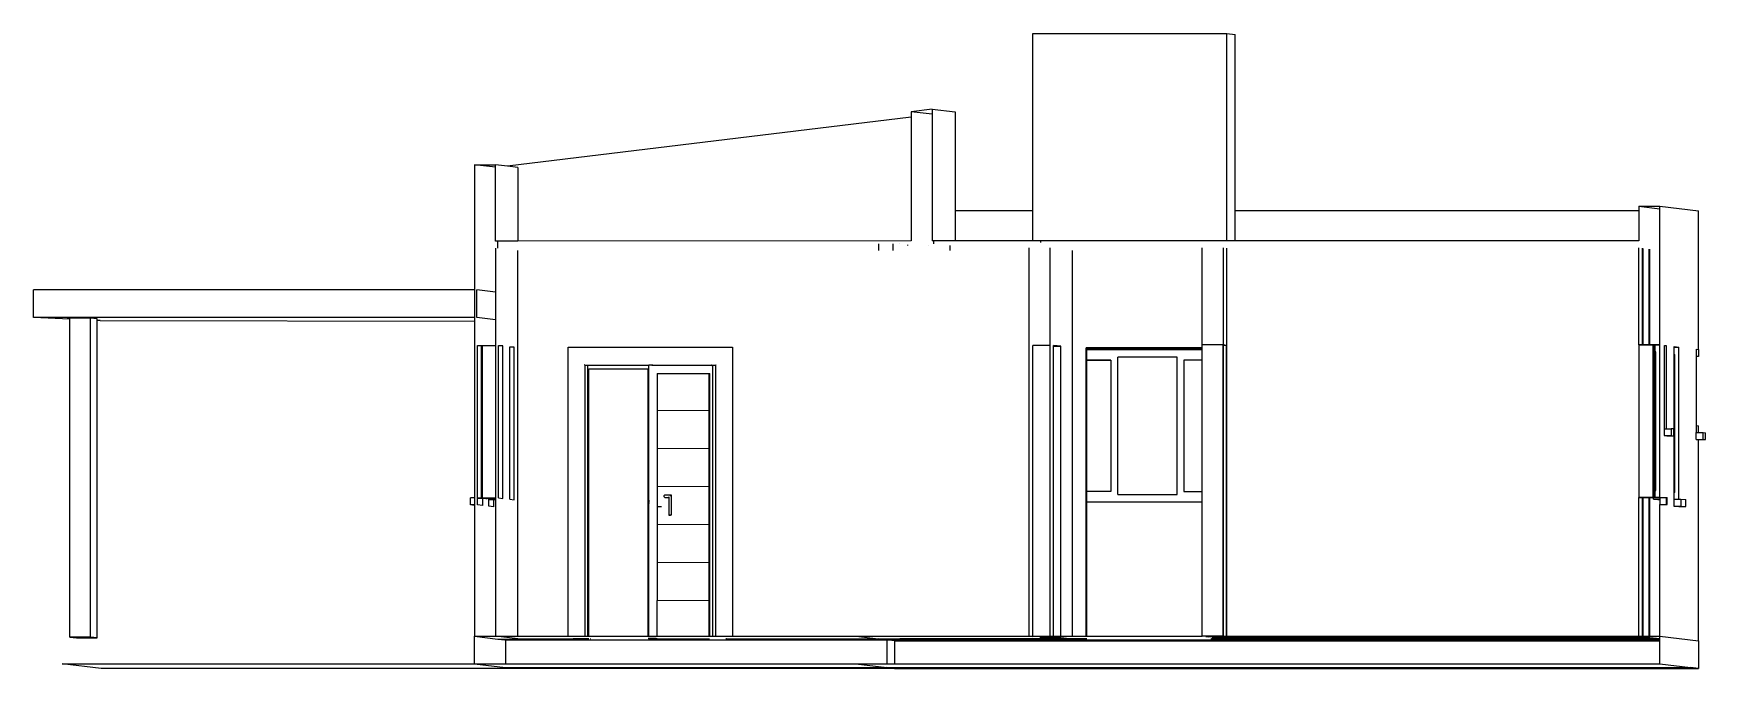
# Model space of a CAD drawing. Header units: centimetres. Extents: x -768 to 438, y -302 to 156.
import ezdxf

# ---------------------------------------------------------------- set-up
doc = ezdxf.new("R2010")
doc.units = ezdxf.units.CM
doc.layers.add('SectionCutEdges', color=7, linetype='Continuous')

msp = doc.modelspace()

# ---------------------------------------------------------------- linework, layer by layer
for p, q in [((-47, 156.1), (92.9, 156.2)), ((-47, 28.2), (-47, 156.1)), ((92.9, 156.2), (98.9, 155.4)), ((92.9, 6.5), (92.9, 156.2)), ((98.9, 28.2), (98.9, 155.4)), ((-119.7, 97.9), (-134.7, 99.6)), ((-119.7, 101.5), (-103, 99.5)), ((-103, 99.5), (-103, 28.2)), ((-134.7, 95.7), (-425.9, 60.4)), ((-434.6, 59.6), (-449.6, 61.4)), ((-425.9, 60.4), (-434.6, 61.4)), ((-418.3, 59.5), (-425.9, 60.4)), ((-418.3, 59.5), (-418.3, 6.4)), ((-47, 28.2), (-103, 28.2)), ((-103, 28.2), (-103, 6.5)), ((-47, 6.5), (-47, 28.2)), ((390.1, 28.2), (98.9, 28.2)), ((98.9, 6.5), (98.9, 28.2)), ((390.1, 31.5), (405.1, 29.7)), ((405.1, 31.5), (433.1, 28.2)), ((433.1, -71.8), (433.1, 28.2)), ((-432.9, 1.2), (-432.9, 6.2)), ((-158, -0.5), (-158, 4.5)), ((-147.8, -0.5), (-147.8, 4.5)), ((-143, 4.5), (-143, 4.5)), ((-137.4, 3.8), (-137.4, 3.2)), ((-122, 3.2), (-122, 3.2)), ((-118.4, 4.5), (-118.4, 6.3)), ((-106.7, -0.5), (-106.7, 3.2)), ((-41.1, 5.4), (-41.1, 6.1)), ((92.9, -278.5), (92.9, 1.2)), ((392.8, -68.5), (392.8, 1.2)), ((393.2, -68.5), (393.2, 1.1)), ((397.6, -68.5), (397.6, 0.6)), ((398, -68.5), (398, 0.6)), ((-418.3, -278.6), (-418.3, -0.5)), ((-18.5, -278.5), (-18.5, -0.5)), ((-449.6, -28.8), (-767.8, -28.8)), ((-767.8, -48.8), (-767.8, -28.8)), ((-434.6, -30.4), (-447.9, -28.8)), ((-447.9, -48.8), (-447.9, -28.8)), ((-741.6, -50), (-767.8, -48.8)), ((-745.3, -48.8), (-767.8, -48.8)), ((-741.6, -49.2), (-745.3, -48.8)), ((-730.3, -48.8), (-745.3, -48.8)), ((-726.6, -49.2), (-741.6, -49.2)), ((-741.6, -50), (-741.6, -49.2)), ((-741.6, -279.2), (-741.6, -50)), ((-449.6, -48.8), (-730.3, -48.8)), ((-726.6, -49.2), (-730.3, -48.8)), ((-721.7, -49.8), (-726.6, -49.2)), ((-726.6, -279.2), (-726.6, -49.2)), ((-721.7, -50.9), (-721.7, -49.8)), ((-719.7, -50.9), (-721.7, -50.9)), ((-721.7, -279.8), (-721.7, -50.9)), ((-719.7, -50.9), (-449.6, -51.3)), ((-434.6, -50.4), (-447.9, -48.8)), ((-447.4, -178.8), (-447.4, -68.8)), ((-447.4, -68.8), (-444.9, -68.8)), ((-444.9, -68.8), (-443.9, -68.8)), ((-444.9, -68.8), (-444.9, -178.8)), ((-443.9, -178.8), (-443.9, -68.8)), ((-443.9, -68.8), (-434.6, -68.8)), ((-432.4, -68.8), (-429.2, -69.2)), ((-432.4, -69.2), (-432.4, -68.8)), ((-429.2, -69.2), (-432.4, -69.2)), ((-432.4, -178.8), (-432.4, -69.2)), ((-429.2, -179.2), (-429.2, -69.2)), ((-424.3, -69.8), (-421, -70.2)), ((-424.3, -70.2), (-424.3, -69.8)), ((-421, -70.2), (-424.3, -70.2)), ((-424.3, -179.8), (-424.3, -70.2)), ((-421, -180.2), (-421, -70.2)), ((-382.1, -278.6), (-382.1, -70)), ((-382.1, -70), (-263.7, -70)), ((-263.7, -70), (-263.7, -278.6)), ((-263.7, -70), (-263.7, -70)), ((-263.7, -70), (-263.7, -278.6)), ((-34.7, -68.9), (-47, -68.9)), ((-47, -278.5), (-47, -68.9)), ((-26.9, -69.5), (-32, -68.9)), ((-32, -69.5), (-32, -68.9)), ((-32, -69.5), (-26.9, -69.5)), ((-32, -278.5), (-32, -69.5)), ((-26.9, -278.5), (-26.9, -69.5)), ((-8.5, -278.5), (-8.5, -70.5)), ((-8.5, -70.5), (75.2, -70.5)), ((-8.1, -70.5), (-8.5, -70.5)), ((75.2, -70.5), (-8.1, -70.5)), ((-8.1, -71.8), (-8.1, -70.5)), ((-8.1, -71.8), (75.2, -71.8)), ((75.2, -71.8), (-8.1, -71.8)), ((-8.1, -71.8), (-8.1, -71.8)), ((-8.1, -79.5), (-8.1, -71.8)), ((90.2, -68.5), (75.2, -68.5)), ((92.7, -68.8), (90.2, -68.5)), ((92.7, -68.8), (90.2, -68.8)), ((90.2, -278.5), (90.2, -68.8)), ((92.7, -278.5), (92.7, -68.8)), ((390.2, -68.5), (390.1, -68.5)), ((390.2, -178.5), (390.2, -68.5)), ((400.4, -68.5), (390.2, -68.5)), ((400.6, -68.5), (400.4, -68.5)), ((401.4, -68.5), (400.6, -68.5)), ((400.6, -68.5), (400.6, -76.1)), ((401.4, -68.5), (401.6, -68.5)), ((401.6, -68.5), (401.6, -72.9)), ((405.2, -68.5), (401.6, -68.5)), ((405.1, -68.5), (405.2, -68.5)), ((405.2, -178.5), (405.2, -68.5)), ((408.5, -68.9), (410.1, -69.1)), ((408.5, -69.1), (408.5, -68.9)), ((410.1, -69.1), (408.5, -69.1)), ((408.5, -128.9), (408.5, -69.1)), ((410.1, -128.9), (410.1, -69.1)), ((415.5, -69.7), (418.8, -70.1)), ((415.5, -70.1), (415.5, -69.7)), ((415.5, -70.1), (418.8, -70.1)), ((415.5, -75.1), (415.5, -70.1)), ((418.8, -179.7), (418.8, -70.1)), ((431.6, -71.6), (433.1, -71.8)), ((431.6, -76.6), (431.6, -71.6)), ((433.1, -71.8), (433.1, -76.8)), ((-370.2, -82.9), (-370.3, -82.8)), ((-370.1, -83), (-370.2, -82.9)), ((-370.1, -83), (-370.1, -83)), ((-370, -83.1), (-370.1, -83)), ((-370, -83.1), (-370, -83.1)), ((-370, -83.1), (-370, -83.1)), ((-370, -83.1), (-370, -83.1)), ((-370, -83.1), (-369.8, -83.2)), ((-369.8, -278.6), (-369.8, -83.2)), ((-369.8, -83.2), (-323.9, -83.2)), ((-368.2, -83.2), (-368.2, -278.6)), ((-321.7, -83.1), (-323.9, -83.1)), ((-323.9, -83.2), (-323.9, -83.1)), ((-323.9, -85.8), (-323.9, -83.2)), ((-321.5, -83.1), (-321.7, -83.1)), ((-321.7, -83.1), (-298.1, -83.2)), ((-321.4, -83.1), (-321.5, -83.1)), ((-321.2, -83.2), (-321.4, -83.1)), ((-321, -83.2), (-321.2, -83.2)), ((-320.9, -83.3), (-321, -83.2)), ((-298.1, -83.2), (-275.8, -83.2)), ((-298.1, -83.2), (-278.7, -83.2)), ((-278.5, -83.2), (-278.7, -83.2)), ((-278.4, -83.3), (-278.5, -83.2)), ((-278.3, -83.3), (-278.4, -83.3)), ((-278.2, -83.4), (-278.3, -83.3)), ((-278.1, -83.5), (-278.2, -83.4)), ((-278, -83.6), (-278.1, -83.5)), ((-278, -83.8), (-278, -83.6)), ((-278, -83.9), (-278, -83.8)), ((-278, -83.9), (-278, -278.6)), ((-275.8, -83.1), (-275.7, -83.1)), ((-275.8, -83.1), (-275.8, -83.1)), ((-275.8, -83.1), (-275.8, -83.2)), ((-275.8, -83.2), (-275.8, -278.6)), ((-275.7, -83), (-275.6, -83)), ((-275.7, -83.1), (-275.7, -83)), ((-275.7, -83.1), (-275.7, -83.1)), ((-275.6, -83), (-275.5, -82.9)), ((-275.5, -82.9), (-275.4, -82.8)), ((-8.1, -79.5), (9.3, -79.5)), ((9.3, -79.5), (-8.1, -79.5)), ((-8.1, -174.2), (-8.1, -79.5)), ((-8.1, -79.5), (-8.1, -79.5)), ((9.3, -79.5), (9.3, -79.5)), ((9.3, -79.5), (9.3, -79.5)), ((9.3, -79.5), (9.3, -79.5)), ((9.3, -79.5), (9.3, -174.2)), ((9.3, -79.5), (9.3, -79.5)), ((57, -77.4), (14.4, -77.4)), ((14.4, -176.3), (14.4, -77.4)), ((57, -176.3), (57, -77.4)), ((75.2, -79.5), (62, -79.5)), ((62, -79.5), (62, -174.2)), ((400.5, -74.1), (401.4, -73)), ((400.5, -170.9), (400.5, -76.1)), ((400.6, -76.1), (401.4, -76.1)), ((401.4, -72.9), (401.5, -72.9)), ((401.5, -76.1), (401.4, -76.1)), ((401.6, -72.9), (401.5, -72.9)), ((401.5, -73), (401.5, -76)), ((401.5, -76.1), (402.2, -75.3)), ((401.5, -76.1), (401.5, -170.9)), ((402.2, -73.7), (401.6, -72.9)), ((402.1, -73.7), (402.2, -73.7)), ((402.2, -75.3), (402.1, -75.3)), ((402.2, -73.7), (402.2, -173.3)), ((402.2, -171.7), (402.2, -75.3)), ((415.8, -75.3), (415.5, -75.1)), ((415.5, -75.3), (415.5, -75.1)), ((415.5, -75.3), (415.8, -75.3)), ((415.5, -76.9), (415.5, -75.3)), ((415.5, -77.1), (415.7, -76.9)), ((415.7, -76.9), (415.5, -76.9)), ((415.5, -77.1), (415.5, -76.9)), ((415.5, -173.1), (415.5, -77.1)), ((415.7, -173.3), (415.7, -76.9)), ((415.8, -75.3), (415.8, -174.9)), ((433.1, -76.8), (431.6, -76.6)), ((431.6, -76.8), (431.6, -76.6)), ((433.1, -76.8), (431.6, -76.8)), ((431.6, -126.6), (431.6, -76.8)), ((-367.3, -278.6), (-367.3, -85.8)), ((-367.3, -85.8), (-324.2, -85.8)), ((-367.3, -85.8), (-367.1, -85.8)), ((-367.3, -85.8), (-367.3, -85.8)), ((-367.1, -278.6), (-367.1, -85.8)), ((-367.1, -85.8), (-324.3, -85.8)), ((-324.3, -85.8), (-324.4, -85.9)), ((-324.4, -85.9), (-324.4, -86)), ((-324.4, -85.9), (-324.4, -85.9)), ((-324.4, -85.9), (-324.4, -85.9)), ((-324.4, -86), (-324.4, -86.1)), ((-324.4, -86), (-324.4, -86)), ((-324.4, -86.1), (-324.4, -86.1)), ((-324.4, -278.6), (-324.4, -86.1)), ((-324.2, -85.8), (-324.3, -85.8)), ((-324.3, -85.8), (-324.3, -85.8)), ((-324.3, -85.8), (-324.3, -85.8)), ((-324.1, -85.8), (-324.2, -85.8)), ((-323.9, -85.8), (-324.1, -85.8)), ((-323.9, -176.1), (-323.9, -85.8)), ((-318, -89), (-280.4, -89.2)), ((-318, -89), (-318, -115.9)), ((-280.4, -116.1), (-280.4, -89.2)), ((-280.4, -89.2), (-280, -89.2)), ((-280, -278.6), (-280, -89.2)), ((-280.4, -116.1), (-318, -115.9)), ((-318, -115.9), (-318, -143.3)), ((-280.4, -143.5), (-280.4, -116.1)), ((408.4, -128.9), (408.4, -133.9)), ((408.4, -128.9), (408.5, -128.9)), ((408.5, -128.9), (410.1, -128.9)), ((410.1, -128.9), (413.4, -128.9)), ((415.3, -129.1), (413.4, -128.9)), ((413.4, -128.9), (413.4, -133.9)), ((415.3, -134.1), (415.3, -129.1)), ((431.4, -136.6), (431.4, -131.6)), ((431.4, -131.6), (431.6, -131.6)), ((431.6, -131.6), (431.6, -126.6)), ((431.6, -126.6), (433.1, -126.8)), ((431.6, -131.6), (431.6, -126.6)), ((431.6, -126.6), (431.6, -126.6)), ((431.6, -131.6), (431.6, -131.6)), ((431.6, -131.6), (433.1, -131.6)), ((433.1, -131.6), (433.1, -126.8)), ((433.1, -131.6), (436.4, -131.6)), ((436.4, -131.6), (438.2, -131.8)), ((436.4, -136.6), (436.4, -131.6)), ((438.2, -136.8), (438.2, -131.8)), ((-280.4, -143.5), (-318, -143.3)), ((-318, -143.3), (-318, -170.7)), ((-280.4, -170.9), (-280.4, -143.5)), ((408.4, -133.9), (410.3, -134.1)), ((408.4, -133.9), (413.4, -133.9)), ((410.3, -134.1), (415.3, -134.1)), ((413.4, -133.9), (415.3, -134.1)), ((431.4, -136.6), (433.1, -136.8)), ((431.4, -136.6), (436.4, -136.6)), ((433.1, -136.8), (433.2, -136.8)), ((433.2, -136.8), (433.1, -136.8)), ((433.1, -281.8), (433.1, -136.8)), ((433.1, -136.8), (433.1, -136.8)), ((433.2, -136.8), (438.2, -136.8)), ((436.4, -136.6), (438.2, -136.8)), ((-449.6, -178.8), (-452.6, -178.8)), ((-452.6, -183.8), (-452.6, -178.8)), ((-447.4, -178.8), (-447.6, -178.8)), ((-447.6, -179.2), (-447.6, -178.8)), ((-444, -179.2), (-447.6, -179.2)), ((-447.6, -183.8), (-447.6, -179.2)), ((-447.4, -178.8), (-444.9, -178.8)), ((-444.9, -178.8), (-443.7, -179)), ((-444.9, -178.8), (-443.9, -178.8)), ((-444.2, -179.2), (-444, -179.2)), ((-441.6, -179.2), (-444.2, -179.2)), ((-444, -179.2), (-444, -184.2)), ((-442.7, -179), (-443.9, -178.8)), ((-443.9, -178.8), (-434.6, -178.8)), ((-442.7, -179), (-443.7, -179)), ((-443.7, -179), (-442.8, -179.1)), ((-441.6, -179.2), (-442.8, -179.1)), ((-442.8, -179.1), (-441.8, -179.1)), ((-442.7, -179), (-441.8, -179.1)), ((-442.7, -179), (-442.7, -179)), ((-440.6, -179.2), (-441.8, -179.1)), ((-441.6, -179.2), (-440.6, -179.2)), ((-439.3, -179.2), (-440.6, -179.2)), ((-439.3, -179.8), (-439.4, -179.8)), ((-439.4, -180.2), (-439.4, -179.8)), ((-435.9, -180.2), (-439.4, -180.2)), ((-439.4, -184.8), (-439.4, -180.2)), ((-439.3, -179.8), (-439.3, -179.2)), ((-436.7, -179.2), (-439.3, -179.2)), ((-439.3, -179.8), (-436.7, -179.8)), ((-436.7, -179.2), (-436.7, -179.8)), ((-435.7, -179.2), (-436.7, -179.2)), ((-436.7, -179.8), (-435.5, -179.9)), ((-436.7, -179.8), (-435.7, -179.8)), ((-436, -180.2), (-435.9, -180.2)), ((-434.6, -180.2), (-436, -180.2)), ((-435.9, -180.2), (-435.9, -185.2)), ((-435.7, -179.8), (-435.7, -179.2)), ((-434.6, -179.2), (-435.7, -179.2)), ((-434.6, -179.9), (-435.7, -179.8)), ((-435.7, -179.8), (-434.6, -179.8)), ((-435.5, -179.9), (-434.6, -179.9)), ((-435.5, -179.9), (-434.6, -180)), ((-434.6, -180), (-434.6, -180)), ((-434.6, -180), (-434.6, -180)), ((-432.4, -178.8), (-429.2, -179.2)), ((-424.3, -179.8), (-421, -180.2)), ((-324.2, -176.2), (-324.3, -176.3)), ((-324.3, -176.3), (-324.3, -176.4)), ((-324.3, -176.4), (-324.3, -176.5)), ((-324.3, -176.5), (-324.3, -176.6)), ((-324.3, -176.6), (-324.3, -176.7)), ((-324.3, -176.7), (-324.2, -176.8)), ((-324.1, -176.1), (-324.2, -176.2)), ((-324.2, -176.2), (-324.2, -176.2)), ((-324.2, -176.8), (-324.2, -176.8)), ((-324.2, -176.8), (-324.1, -176.9)), ((-324, -176.1), (-324.1, -176.1)), ((-324.1, -176.9), (-324, -176.9)), ((-324, -180.6), (-324.1, -180.7)), ((-324.1, -180.7), (-324.1, -180.8)), ((-324.1, -180.8), (-324.1, -180.9)), ((-323.9, -176.1), (-324, -176.1)), ((-323.9, -176.1), (-324, -176.1)), ((-324, -176.9), (-323.9, -176.9)), ((-323.9, -176.9), (-324, -176.9)), ((-324, -180.5), (-324, -180.6)), ((-323.9, -180.5), (-324, -180.5)), ((-323.9, -176.1), (-323.9, -176.1)), ((-323.9, -176.9), (-323.9, -176.1)), ((-323.9, -176.1), (-323.9, -176.1)), ((-323.9, -176.9), (-323.9, -176.9)), ((-323.9, -180.5), (-323.9, -176.9)), ((-323.9, -176.9), (-323.9, -176.9)), ((-323.9, -180.5), (-323.9, -180.5)), ((-323.9, -181.2), (-323.9, -180.5)), ((-280.4, -170.9), (-318, -170.7)), ((-318, -170.7), (-318, -198.1)), ((-312.8, -177.2), (-312.7, -177)), ((-312.8, -177.4), (-312.8, -177.2)), ((-312.8, -177.6), (-312.8, -177.4)), ((-312.8, -177.8), (-312.8, -177.6)), ((-312.8, -178.1), (-312.8, -177.8)), ((-312.7, -178.3), (-312.8, -178.1)), ((-312.7, -177), (-312.6, -176.8)), ((-312.6, -178.4), (-312.7, -178.3)), ((-312.6, -176.8), (-312.5, -176.7)), ((-312.5, -178.5), (-312.6, -178.4)), ((-312.5, -176.7), (-312.4, -176.7)), ((-312.5, -178.5), (-312.4, -178.5)), ((-312.4, -176.7), (-307.9, -176.7)), ((-312.4, -178.5), (-309.5, -178.5)), ((-309.5, -178.3), (-309.4, -178.1)), ((-309.5, -178.4), (-309.5, -178.3)), ((-309.5, -178.4), (-309.5, -178.5)), ((-309.5, -178.5), (-309.5, -191.3)), ((-308.7, -177.1), (-308.4, -177)), ((-308.4, -177), (-308.2, -176.8)), ((-308.2, -176.8), (-308.1, -176.7)), ((-308.1, -176.7), (-307.9, -176.7)), ((-307.9, -176.7), (-307.9, -176.8)), ((-307.9, -176.7), (-307.9, -176.7)), ((-307.9, -176.8), (-307.9, -191.3)), ((-280.4, -198.3), (-280.4, -170.9)), ((9.3, -174.2), (-8.1, -174.2)), ((-8.1, -181.8), (-8.1, -174.2)), ((14.4, -176.3), (57, -176.3)), ((62, -174.2), (75.2, -174.2)), ((390.2, -178.5), (390.1, -178.5)), ((392.8, -178.5), (390.2, -178.5)), ((392.8, -278.5), (392.8, -178.5)), ((393.2, -178.5), (392.8, -178.5)), ((393.2, -278.5), (393.2, -178.5)), ((397.6, -178.5), (393.2, -178.5)), ((397.6, -278.5), (397.6, -178.5)), ((398, -178.5), (397.6, -178.5)), ((398, -278.5), (398, -178.5)), ((400.6, -178.5), (398, -178.5)), ((400.4, -178.5), (400.6, -178.5)), ((400.5, -172.9), (401.4, -174)), ((400.6, -170.9), (400.6, -178.5)), ((400.6, -170.9), (401.4, -170.9)), ((400.6, -179.7), (400.6, -178.5)), ((401.6, -178.5), (400.6, -178.5)), ((400.6, -179.7), (405.4, -179.7)), ((403.8, -180.1), (400.6, -179.7)), ((401.5, -170.9), (401.4, -170.9)), ((401.5, -174.1), (401.4, -174.1)), ((401.6, -178.5), (401.4, -178.5)), ((401.5, -170.9), (402.2, -171.7)), ((401.5, -171), (401.5, -174)), ((401.6, -174.1), (401.5, -174.1)), ((402.2, -173.3), (401.6, -174.1)), ((401.6, -174.1), (401.6, -178.5)), ((405.2, -178.5), (401.6, -178.5)), ((402.1, -171.7), (402.2, -171.7)), ((402.2, -173.3), (402.1, -173.3)), ((403.8, -180.1), (405.4, -180.1)), ((405.2, -178.5), (405.4, -178.5)), ((405.4, -178.5), (410.1, -178.5)), ((405.4, -179.7), (405.4, -178.5)), ((405.4, -180.1), (405.4, -179.7)), ((405.4, -183.5), (405.4, -180.1)), ((410.1, -178.5), (410.4, -178.5)), ((410.4, -183.5), (410.4, -178.5)), ((415.4, -179.7), (415.4, -184.7)), ((415.4, -179.7), (415.5, -179.7)), ((415.5, -173.1), (415.7, -173.3)), ((415.5, -173.3), (415.5, -173.1)), ((415.5, -173.3), (415.7, -173.3)), ((415.5, -174.9), (415.5, -173.3)), ((415.8, -174.9), (415.5, -175.2)), ((415.8, -174.9), (415.5, -174.9)), ((415.5, -175.2), (415.5, -174.9)), ((415.5, -179.7), (415.5, -175.2)), ((415.5, -179.7), (418.8, -179.7)), ((418.8, -179.7), (420.4, -179.7)), ((420.4, -179.7), (420.4, -184.7)), ((420.4, -179.7), (423.9, -180.1)), ((423.9, -185.1), (423.9, -180.1)), ((-449.6, -183.8), (-452.6, -183.8)), ((-449.6, -184.2), (-452.6, -183.8)), ((-444, -184.2), (-447.6, -183.8)), ((-435.9, -185.2), (-439.4, -184.8)), ((-324.1, -180.9), (-324, -181)), ((-324, -181.6), (-324.1, -181.7)), ((-324.1, -181.7), (-324.1, -181.8)), ((-324.1, -181.8), (-324.1, -181.9)), ((-324.1, -181.9), (-324, -182)), ((-324, -182.5), (-324.1, -182.6)), ((-324.1, -182.6), (-324.1, -182.7)), ((-324.1, -182.7), (-324.1, -182.8)), ((-324.1, -182.8), (-324, -182.9)), ((-324, -181), (-324, -181.1)), ((-324, -181.1), (-323.9, -181.2)), ((-323.9, -181.4), (-324, -181.5)), ((-324, -181.5), (-324, -181.6)), ((-324, -182), (-323.9, -182.1)), ((-324, -182), (-324, -182)), ((-324, -182.4), (-324, -182.5)), ((-323.9, -182.4), (-324, -182.4)), ((-324, -182.9), (-324, -183)), ((-324, -183), (-323.9, -183.1)), ((-323.9, -181.2), (-323.9, -181.2)), ((-323.9, -181.4), (-323.9, -181.2)), ((-323.9, -181.4), (-323.9, -181.4)), ((-323.9, -182.1), (-323.9, -181.4)), ((-323.9, -182.1), (-323.9, -182.1)), ((-323.9, -182.4), (-323.9, -182.1)), ((-323.9, -182.4), (-323.9, -182.4)), ((-323.9, -183.1), (-323.9, -182.4)), ((-323.9, -183.1), (-323.9, -183.1)), ((-323.9, -278.6), (-323.9, -183.1)), ((-317.2, -185), (-314.9, -185)), ((-309.5, -191.3), (-309.5, -191.3)), ((-309.5, -191.3), (-309.4, -191.3)), ((-309.5, -191.3), (-309.5, -191.3)), ((-309.4, -191.3), (-309.4, -191.3)), ((-309.4, -191.3), (-309.3, -191.3)), ((-309.3, -191.3), (-309.2, -191.3)), ((-309.3, -191.3), (-309.3, -191.3)), ((-309.2, -191.3), (-309.1, -191.3)), ((-309.1, -191.3), (-309, -191.3)), ((-309, -191.3), (-308.9, -191.3)), ((-308.7, -191.3), (-308.9, -191.3)), ((-308.5, -191.3), (-308.7, -191.3)), ((-308.7, -191.3), (-308.7, -191.3)), ((-308.4, -191.3), (-308.5, -191.3)), ((-308.4, -191.3), (-308.3, -191.3)), ((-308.3, -191.3), (-308.2, -191.3)), ((-308.2, -191.3), (-308.1, -191.3)), ((-308, -191.3), (-308.1, -191.3)), ((-308.1, -191.3), (-308.1, -191.3)), ((-307.9, -191.3), (-308, -191.3)), ((-307.9, -191.3), (-307.9, -191.3)), ((-307.9, -191.3), (-307.9, -191.3)), ((-307.9, -191.3), (-307.9, -191.3)), ((75.2, -181.8), (-8.1, -181.8)), ((-8.1, -278.5), (-8.1, -181.8)), ((75.2, -278.5), (75.2, -181.8)), ((405.1, -183.5), (405.4, -183.5)), ((405.4, -183.5), (410.4, -183.5)), ((410.1, -183.5), (410.4, -183.5)), ((415.4, -184.7), (420.4, -184.7)), ((415.4, -184.7), (418.9, -185.1)), ((418.9, -185.1), (423.9, -185.1)), ((420.4, -184.7), (423.9, -185.1)), ((-280.4, -198.3), (-318, -198.1)), ((-318, -198.1), (-318, -225.5)), ((-280.4, -225.7), (-280.4, -198.3)), ((-280.4, -225.7), (-318, -225.5)), ((-318, -225.5), (-318, -252.9)), ((-280.4, -253.1), (-280.4, -225.7)), ((-280.4, -253.1), (-318, -252.9)), ((-318, -278.6), (-318, -252.9)), ((-280.4, -278.6), (-280.4, -253.1)), ((-741.6, -279.2), (-736.7, -279.8)), ((-726.6, -279.2), (-741.6, -279.2)), ((-736.7, -279.8), (-721.7, -279.8)), ((-721.7, -279.8), (-726.6, -279.2)), ((-449.6, -278.6), (-432.9, -280.6)), ((-418.3, -280.5), (-434.6, -278.6)), ((-432.9, -280.6), (-381.6, -280.5)), ((-432.9, -280.6), (-427.7, -281.2)), ((-412.7, -281.2), (-427.7, -281.2)), ((-427.7, -281.2), (-427.3, -281.2)), ((-427.3, -281.2), (-427.3, -298.6)), ((-427.3, -281.2), (-412.3, -281.2)), ((-418.3, -280.5), (-378.3, -280.5)), ((-412.3, -281.2), (-412.7, -281.2)), ((-412.3, -281.2), (-152.4, -281.2)), ((-382.1, -280.5), (-382.1, -280.5)), ((-382.1, -280.5), (-378.4, -280.5)), ((-381.6, -280.5), (-381.6, -280.5)), ((-381.6, -280.5), (-378, -280.5)), ((-378.4, -280.5), (-378.3, -280.5)), ((-370.4, -280.5), (-378.4, -280.5)), ((-378.3, -280.5), (-377.9, -280.5)), ((-378, -280.5), (-377.9, -280.5)), ((-370.1, -280.5), (-377.9, -280.5)), ((-370.1, -280.5), (-370.4, -280.5)), ((-370, -280.5), (-370.1, -280.5)), ((-370.1, -280.5), (-369.6, -280.5)), ((-370, -280.5), (-370, -280.5)), ((-370, -280.5), (-370, -280.5)), ((-370, -280.5), (-370, -280.5)), ((-370, -280.5), (-369.8, -280.5)), ((-367.3, -280.5), (-369.8, -280.5)), ((-369.6, -280.5), (-369.5, -280.5)), ((-369.6, -280.5), (-369.6, -280.5)), ((-369.5, -280.5), (-369.5, -280.5)), ((-369.5, -280.5), (-369.5, -280.5)), ((-367.1, -280.5), (-369.5, -280.5)), ((-367.3, -280.5), (-367.1, -280.5)), ((-365.8, -280.4), (-365.9, -280.4)), ((-324.4, -280.3), (-324.4, -280.3)), ((-324.4, -280.3), (-324.4, -280.3)), ((-324.4, -280.3), (-324.4, -280.3)), ((-324.4, -280.3), (-324.4, -280.3)), ((-324.4, -280.3), (-324.4, -280.3)), ((-324.2, -280.3), (-324.4, -280.3)), ((-322.8, -280.3), (-324.2, -280.3)), ((-324.2, -280.3), (-323.3, -280.3)), ((-323.9, -280.3), (-322.8, -280.3)), ((-321.2, -280.3), (-323.9, -280.3)), ((-323.3, -280.3), (-323.1, -280.3)), ((-323.1, -280.3), (-322.9, -280.3)), ((-322.9, -280.3), (-284.7, -280.5)), ((-318.6, -280.3), (-322.9, -280.3)), ((-320.3, -280.3), (-321.2, -280.3)), ((-320, -280.3), (-320.3, -280.3)), ((-320, -280.3), (-318.6, -280.3)), ((-318.6, -280.3), (-318.4, -280.3)), ((-318.4, -280.3), (-318, -280.3)), ((-318, -280.3), (-280.2, -280.5)), ((-284.7, -280.5), (-280.2, -280.5)), ((-268, -280.5), (-268.4, -280.5)), ((-268.4, -280.5), (-158.4, -280.5)), ((-268, -280.5), (-158, -280.5)), ((-174.7, -278.5), (-158.4, -280.5)), ((-158.4, -280.5), (-33.5, -280.5)), ((-158.4, -280.5), (-158, -280.5)), ((-152.4, -281.2), (-158, -280.5)), ((-152.4, -281.2), (-152.4, -298.5)), ((-152.4, -281.2), (-137.4, -281.2)), ((-146.7, -281.9), (-152.4, -281.2)), ((-146.7, -281.9), (405.1, -281.8)), ((-146.7, -281.9), (-146.7, -298.5)), ((-8.1, -280.5), (-143, -280.5)), ((-143, -280.5), (-137.4, -281.2)), ((-137.4, -281.2), (197.4, -281.2)), ((-137.4, -281.2), (-132.1, -281.8)), ((-132.1, -281.8), (202.7, -281.8)), ((-49.7, -278.5), (-47, -278.9)), ((-32, -278.9), (-47, -278.9)), ((-26.9, -279.5), (-41.9, -279.5)), ((-41.9, -279.5), (-33.5, -280.5)), ((-34.7, -278.5), (-32, -278.9)), ((-26.9, -279.5), (-18.5, -280.5)), ((-18.5, -280.5), (-8.5, -280.5)), ((-8.5, -280.5), (-8.1, -280.5)), ((77.7, -278.8), (80, -279.1)), ((92.7, -278.8), (77.7, -278.8)), ((95, -279.1), (80, -279.1)), ((81.5, -280.5), (81.9, -280.5)), ((81.5, -280.5), (91.5, -280.5)), ((191.9, -280.5), (81.9, -280.5)), ((97.4, -279.4), (82.4, -279.4)), ((82.4, -279.4), (83.4, -279.5)), ((98.4, -279.5), (83.4, -279.5)), ((85.8, -279.8), (91.5, -280.5)), ((100.8, -279.8), (85.8, -279.8)), ((92.9, -278.8), (92.7, -278.8)), ((92.9, -278.8), (392.8, -278.8)), ((95, -279.1), (93.3, -278.9)), ((93.3, -278.9), (393.2, -278.9)), ((97.7, -279.4), (97.4, -279.4)), ((97.7, -279.4), (397.6, -279.4)), ((98.1, -279.5), (398, -279.4)), ((98.4, -279.5), (98.1, -279.5)), ((106.5, -280.5), (100.8, -279.8)), ((106.5, -280.5), (405.1, -280.4)), ((192.1, -280.5), (191.9, -280.5)), ((207.1, -280.5), (192.1, -280.5)), ((204.5, -281.1), (197, -281.1)), ((197.4, -281.2), (197, -281.1)), ((202.7, -281.8), (197.4, -281.2)), ((197.4, -281.2), (212.4, -281.2)), ((209.6, -280.8), (202.1, -280.8)), ((202.1, -280.8), (204.5, -281.1)), ((207.1, -280.5), (206.9, -280.5)), ((206.9, -280.5), (405.1, -280.5)), ((212, -281.1), (209.6, -280.8)), ((222, -281.1), (212, -281.1)), ((217.7, -281.8), (212.4, -281.2)), ((212.4, -281.2), (212.4, -281.2)), ((222.4, -281.2), (212.4, -281.2)), ((405.1, -281.8), (217.7, -281.8)), ((222, -281.1), (222.4, -281.2)), ((222.4, -281.2), (312.4, -281.1)), ((405.1, -281.1), (312, -281.1)), ((312, -281.1), (312.4, -281.1)), ((405.1, -281.1), (312.4, -281.1)), ((390.1, -278.5), (392.8, -278.8)), ((393.2, -278.9), (397.6, -279.4)), ((398, -279.4), (405.1, -280.3)), ((405.1, -278.5), (433.1, -281.8)), ((433.1, -281.8), (433.1, -301.8)), ((-719, -301.9), (-747, -298.6)), ((-449.6, -298.6), (-427.3, -301.2)), ((-427.3, -301.2), (-152.4, -301.2)), ((-174.7, -298.5), (-152.4, -301.2)), ((-152.4, -301.2), (427.4, -301.1)), ((-146.7, -301.9), (-152.4, -301.2)), ((405.1, -298.5), (427.4, -301.1)), ((433.1, -301.8), (427.4, -301.1)), ((-146.7, -301.9), (-719, -301.9)), ((-146.7, -301.9), (433.1, -301.8))]:
    msp.add_line(p, q)
at = {"layer": 'SectionCutEdges'}
for p, q in [((-119.7, 101.5), (-134.7, 99.6)), ((-134.7, 99.6), (-134.7, 95.7)), ((-119.7, 101.5), (-119.7, 97.9)), ((-119.7, 97.9), (-119.7, 6.5)), ((-134.7, 95.7), (-134.7, 6.5)), ((-449.6, 61.4), (-434.6, 61.4)), ((-449.6, 61.4), (-449.6, -28.8)), ((-434.6, 59.6), (-434.6, 61.4)), ((-434.6, 6.4), (-434.6, 59.6)), ((390.1, 31.5), (405.1, 31.5)), ((390.1, 31.5), (390.1, 28.2)), ((390.1, 28.2), (390.1, 6.5)), ((405.1, 29.7), (405.1, 31.5)), ((405.1, -68.5), (405.1, 29.7)), ((-418.3, 6.4), (-434.6, 6.4)), ((-434.6, 1.4), (-434.6, -30.4)), ((-134.7, 6.5), (-418.3, 6.4)), ((-103, 6.5), (-119.7, 6.5)), ((-47, 6.5), (-103, 6.5)), ((-49.7, -278.5), (-49.7, 1.5)), ((92.9, 6.5), (-47, 6.5)), ((-34.7, 1.5), (-34.7, -68.9)), ((75.2, -68.5), (75.2, 1.5)), ((90.2, 1.5), (90.2, -68.5)), ((98.9, 6.5), (92.9, 6.5)), ((390.1, 6.5), (98.9, 6.5)), ((390.1, -68.5), (390.1, 1.5)), ((-449.6, -28.8), (-449.6, -48.8)), ((-434.6, -30.4), (-434.6, -50.4)), ((-449.6, -48.8), (-449.6, -51.3)), ((-449.6, -51.3), (-449.6, -178.8)), ((-434.6, -50.4), (-434.6, -68.8)), ((-434.6, -68.8), (-434.6, -178.8)), ((-34.7, -68.9), (-34.7, -278.5)), ((75.2, -70.5), (75.2, -68.5)), ((75.2, -71.8), (75.2, -70.5)), ((75.2, -70.5), (75.2, -70.5)), ((75.2, -79.5), (75.2, -71.8)), ((75.2, -71.8), (75.2, -71.8)), ((90.2, -68.8), (90.2, -68.5)), ((90.2, -68.8), (90.2, -278.5)), ((390.1, -68.5), (392.8, -68.5)), ((392.8, -68.5), (393.2, -68.5)), ((393.2, -68.5), (397.6, -68.5)), ((397.6, -68.5), (398, -68.5)), ((398, -68.5), (400.4, -68.5)), ((401.4, -68.5), (400.4, -68.5)), ((400.4, -76.1), (400.4, -68.5)), ((400.4, -68.5), (400.4, -68.5)), ((401.4, -72.9), (401.4, -68.5)), ((401.4, -68.5), (401.4, -68.5)), ((401.4, -68.5), (405.1, -68.5)), ((75.2, -174.2), (75.2, -79.5)), ((400.5, -76.1), (400.4, -76.1)), ((400.5, -76.1), (400.6, -76.1)), ((401.4, -76.1), (400.6, -76.1)), ((401.4, -76.1), (401.4, -72.9)), ((401.4, -72.9), (401.5, -73)), ((401.5, -76), (401.4, -76.1)), ((401.4, -170.9), (401.4, -76.1)), ((401.4, -76.1), (401.4, -76.1)), ((401.5, -73), (402.1, -73.7)), ((402.1, -75.3), (401.5, -76)), ((402.1, -73.7), (402.1, -75.3)), ((-449.6, -178.8), (-449.6, -183.8)), ((-434.6, -178.8), (-434.6, -179.2)), ((-434.6, -179.2), (-434.6, -179.8)), ((-434.6, -179.8), (-434.6, -179.9)), ((-434.6, -179.9), (-434.6, -180)), ((-434.6, -179.9), (-434.6, -179.9)), ((-434.6, -180), (-434.6, -180)), ((-434.6, -180), (-434.6, -180.2)), ((-434.6, -180.2), (-434.6, -278.6)), ((75.2, -181.8), (75.2, -174.2)), ((390.1, -278.5), (390.1, -178.5)), ((390.1, -178.5), (390.2, -178.5)), ((390.2, -178.5), (400.4, -178.5)), ((400.4, -170.9), (400.5, -170.9)), ((400.4, -178.5), (400.4, -170.9)), ((400.4, -178.5), (400.6, -178.5)), ((400.5, -170.9), (400.6, -170.9)), ((400.6, -170.9), (401.4, -170.9)), ((400.6, -178.5), (401.4, -178.5)), ((401.4, -174.1), (401.4, -170.9)), ((401.4, -170.9), (401.4, -170.9)), ((401.4, -170.9), (401.5, -171)), ((401.5, -174), (401.4, -174.1)), ((401.4, -178.5), (401.4, -174.1)), ((401.4, -178.5), (401.6, -178.5)), ((401.5, -171), (402.1, -171.7)), ((402.1, -173.3), (401.5, -174)), ((401.6, -178.5), (405.2, -178.5)), ((402.1, -171.7), (402.1, -173.3)), ((405.2, -178.5), (410.1, -178.5)), ((410.1, -183.5), (410.1, -178.5)), ((410.1, -178.5), (410.1, -178.5)), ((-449.6, -183.8), (-449.6, -184.2)), ((-449.6, -184.2), (-449.6, -278.6)), ((75.2, -278.5), (75.2, -181.8)), ((405.1, -278.5), (405.1, -183.5)), ((405.1, -183.5), (405.4, -183.5)), ((405.4, -183.5), (410.1, -183.5)), ((-449.6, -298.6), (-449.6, -278.6)), ((-449.6, -278.6), (-434.6, -278.6)), ((-434.6, -278.6), (-418.3, -278.6)), ((-418.3, -278.6), (-382.1, -278.6)), ((-382.1, -278.6), (-369.8, -278.6)), ((-369.8, -278.6), (-367.3, -278.6)), ((-367.3, -278.6), (-367.1, -278.6)), ((-367.1, -278.6), (-324.4, -278.6)), ((-324.4, -278.6), (-323.9, -278.6)), ((-323.9, -278.6), (-318, -278.6)), ((-318, -278.6), (-280.4, -278.6)), ((-280.4, -278.6), (-280, -278.6)), ((-280, -278.6), (-278, -278.6)), ((-278, -278.6), (-275.8, -278.6)), ((-275.8, -278.6), (-263.7, -278.6)), ((-263.7, -278.6), (-174.7, -278.5)), ((-263.7, -278.6), (-263.7, -278.6)), ((-174.7, -278.5), (-49.7, -278.5)), ((-49.7, -278.5), (-47, -278.5)), ((-47, -278.5), (-34.7, -278.5)), ((-34.7, -278.5), (-32, -278.5)), ((-32, -278.5), (-26.9, -278.5)), ((-26.9, -278.5), (-18.5, -278.5)), ((-18.5, -278.5), (-8.5, -278.5)), ((-8.5, -278.5), (-8.1, -278.5)), ((-8.1, -278.5), (75.2, -278.5)), ((75.2, -278.5), (75.2, -278.5)), ((90.2, -278.5), (75.2, -278.5)), ((90.2, -278.5), (90.2, -278.5)), ((90.2, -278.5), (92.7, -278.5)), ((92.7, -278.5), (92.9, -278.5)), ((92.9, -278.5), (390.1, -278.5)), ((390.1, -278.5), (392.8, -278.5)), ((392.8, -278.5), (393.2, -278.5)), ((393.2, -278.5), (397.6, -278.5)), ((397.6, -278.5), (398, -278.5)), ((398, -278.5), (405.1, -278.5)), ((405.1, -280.3), (405.1, -278.5)), ((405.1, -280.4), (405.1, -280.3)), ((405.1, -280.5), (405.1, -280.4)), ((405.1, -281.1), (405.1, -280.5)), ((405.1, -281.8), (405.1, -281.1)), ((405.1, -281.1), (405.1, -281.1)), ((405.1, -298.5), (405.1, -281.8)), ((405.1, -281.8), (405.1, -281.8)), ((-747, -298.6), (-449.6, -298.6)), ((-449.6, -298.6), (-427.3, -298.6)), ((-427.3, -298.6), (-174.7, -298.5)), ((-174.7, -298.5), (-152.4, -298.5)), ((-152.4, -298.5), (-146.7, -298.5)), ((-146.7, -298.5), (405.1, -298.5))]:
    msp.add_line(p, q, dxfattribs=at)

doc.saveas('drawing.dxf')
